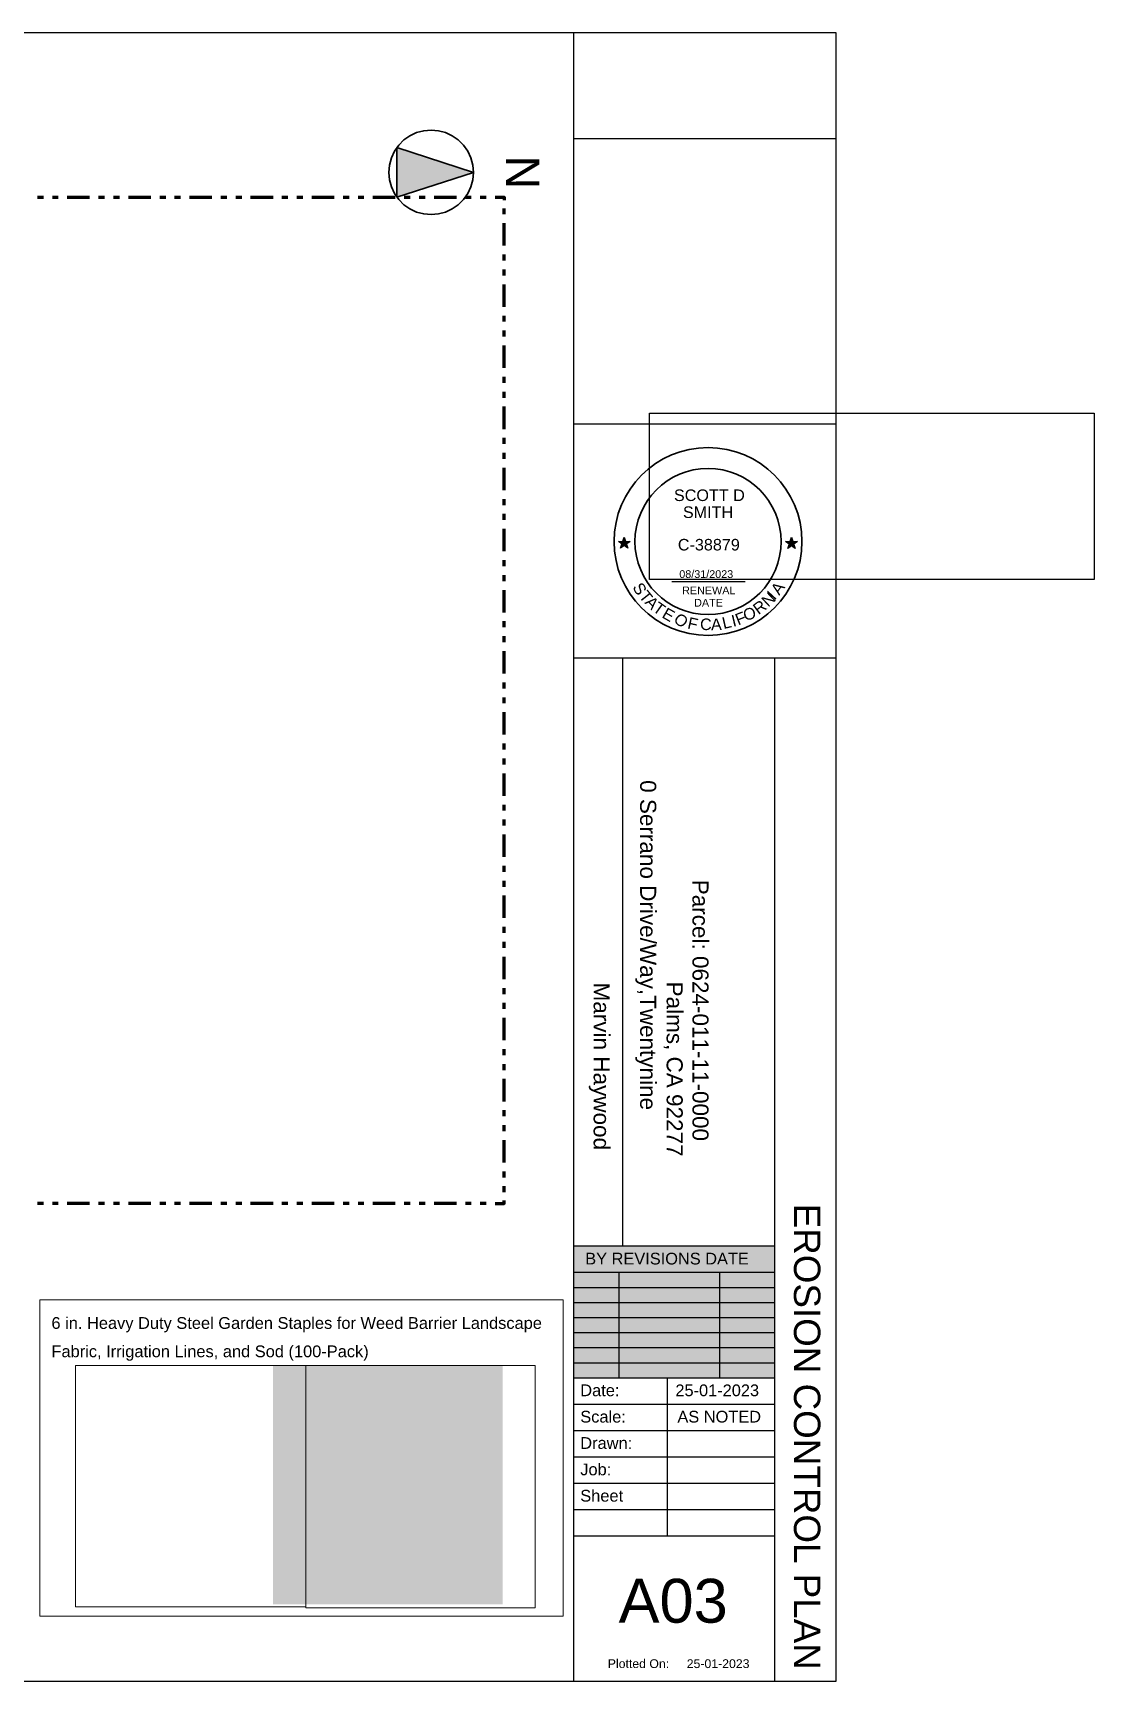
# Model space of a CAD drawing. Header units: millimetres. Extents: x -419 to 20046, y -14642 to 2638.
# Drawn here: x 4632 to 5264, y -768 to 214 of the extents above; entities that cross this region are included whole.
import ezdxf

# ---------------------------------------------------------------- set-up
doc = ezdxf.new("R2010")
doc.units = ezdxf.units.MM
doc.header["$XCLIPFRAME"] = 2
for name, color, linetype in [('PDF3_Erosion Control', 7, 'Continuous'), ('PDF3_Geometry', 7, 'Continuous'), ('PDF3_S$$$GRID.3D', 7, 'Continuous'), ('PDF3_Text', 7, 'Continuous')]:
    doc.layers.add(name, color=color, linetype=linetype)
doc.layers.add('PDF3_Solid Fills', color=7, linetype='Continuous', true_color=0xffffff)
doc.styles.add('PDF Arial', font='arial.ttf')
doc.styles.get("Standard").update_dxf_attribs({"font": 'arial.ttf'})
picture_1 = doc.add_image_def('image16.png', size_in_pixel=(842, 763))
picture_2 = doc.add_image_def('image17.png', size_in_pixel=(836, 850))
picture_3 = doc.add_image_def('image15.png', size_in_pixel=(858, 321))

# ---------------------------------------------------------------- blocks, each defined once
blk = doc.blocks.new('star')
h = blk.add_hatch(color=256)
h.dxf.hatch_style = 1
h.paths.add_polyline_path([(116.5, 62.57), (116.86, 62.57), (116.68, 63.12)])
h.paths.add_polyline_path([(116.68, 62.02), (116.97, 62.23), (116.86, 62.57), (116.5, 62.57), (116.39, 62.23)])
h.paths.add_polyline_path([(116.5, 62.57), (115.92, 62.57), (116.39, 62.23)])
h.paths.add_polyline_path([(116.39, 62.23), (116.21, 61.67), (116.68, 62.02)])
h.paths.add_polyline_path([(116.68, 62.02), (117.15, 61.67), (116.97, 62.23)])
h.paths.add_polyline_path([(116.97, 62.23), (117.44, 62.57), (116.86, 62.57)])
for p, q in [((115.92, 62.57), (117.44, 62.57)), ((117.15, 61.67), (115.92, 62.57)), ((116.21, 61.67), (116.68, 63.12)), ((117.44, 62.57), (116.21, 61.67)), ((116.68, 63.12), (117.15, 61.67))]:
    blk.add_line(p, q)
blk = doc.blocks.new('a')
at = {"color": 1, "char_height": 15, "attachment_point": 1}
for s, insert, rotation in [('{\\C256;S}', (169, 149), 301.8504), ('{\\C256;T}', (176.1, 138.5), 308.5602), ('{\\C256;N}', (322.6, 125.5), 43.0781), ('{\\C256;I}', (344.8, 127.8), 227.4846), ('{\\C256;A}', (335, 138.5), 54.6588), ('{\\C256;A}', (182.8, 131.2), 313.9392), ('{\\C256;T}', (190.6, 123.2), 324.7462), ('{\\C256;E}', (201.4, 115.5), 330.0103), ('{\\C256;F}', (288.3, 105.4), 21.5682), ('{\\C256;O}', (299, 112.2), 12.6875), ('{\\C256;R}', (311.3, 116.8), 36.4598), ('{\\C256;O}', (218.6, 109.1), 319.6464), ('{\\C256;A}', (258.4, 100.3), 1.6689), ('{\\C256;L}', (271.7, 101.5), 12.6875), ('{\\C256;I}', (283.7, 104.3), 13.6115)]:
    blk.add_mtext_dynamic_manual_height_columns(s, width=30.733, gutter_width=125, heights=[0], dxfattribs=dict(at, insert=insert, rotation=rotation))
at = {"color": 1, "insert": (244.5, 100.5), "char_height": 15, "attachment_point": 1}
blk.add_mtext_dynamic_manual_height_columns('{\\C256;C}', width=30.733, gutter_width=125, heights=[0], dxfattribs=at)
blk = doc.blocks.new('1')
at = {"color": 1, "xscale": 0.1018808021228187, "yscale": 0.1018808021228187, "zscale": 0.1018808021228187}
blk.add_blockref('a', (510.97, 81.39), dxfattribs=at)
at = {"color": 1, "insert": (534.46, 91.84), "char_height": 1.528, "attachment_point": 1, "rotation": 347.3366}
blk.add_mtext_dynamic_manual_height_columns('{\\C256;F}', width=1.5282, gutter_width=12.74, heights=[0], dxfattribs=at)
blk = doc.blocks.new('1111')
at = {"lineweight": 30}
blk.add_line((1001.26, -134.65), (1045.04, -134.65), dxfattribs=at)
at = {"lineweight": 35}
for radius in [56, 43.58]:
    blk.add_circle((1022.86, -110.88), radius, dxfattribs=at)
at = {"xscale": 4.597039828451667, "yscale": 4.597039828451667, "zscale": 4.597039828451667, "rotation": 287.9700872862333}
for p in [(534.95, 309.87), (634.65, 309.85)]:
    blk.add_blockref('star', p, dxfattribs=at)
at = {"color": 1, "xscale": 4.51217474996896, "yscale": 4.51217474996896, "zscale": 4.51217474996896}
blk.add_blockref('1', (-1399.87, -570.25), dxfattribs=at)
at = {"attachment_point": 1}
for s, width, heights, insert, char_height, line_spacing_factor in [('SCOTT D\\P  SMITH', 46.3475, [0], (1002.53, -79.84), 6.896, 0.88), ('RENEWAL\\P    DATE', 31.3954, [17.05], (1007.44, -137.74), 4.597, 0.96)]:
    blk.add_mtext_dynamic_manual_height_columns(s, width=width, gutter_width=4.6, heights=heights, dxfattribs=dict(at, insert=insert, char_height=char_height, line_spacing_factor=line_spacing_factor))
for s, width, insert, char_height in [('C-38879', 41.5896, (1004.87, -109.33), 6.896), ('08/31/2023', 38.1328, (1005.73, -128), 4.597)]:
    blk.add_mtext_dynamic_manual_height_columns(s, width=width, gutter_width=4.6, heights=[0], dxfattribs=dict(at, insert=insert, char_height=char_height))
at = {"color": 7, "true_color": 0xffffff}
image = blk.add_image(picture_3, insert=(987.97, -133.51), size_in_units=(265.01, 99.15), dxfattribs=dict(at, brightness=7, contrast=73))
image.dxf.flags = 15

msp = doc.modelspace()

# ---------------------------------------------------------------- linework, layer by layer
at = {"layer": 'PDF3_Erosion Control', "lineweight": 35}
for points in [[(4869.23, 105.965), (4873.604, 106.348), (4877.847, 107.485), (4881.828, 109.341), (4885.426, 111.86), (4888.53, 114.966), (4891.05, 118.564), (4892.907, 122.544), (4894.044, 126.787), (4894.427, 131.162), (4894.044, 135.538), (4892.907, 139.78), (4891.05, 143.761), (4888.53, 147.358), (4885.426, 150.464), (4881.828, 152.983), (4877.847, 154.84), (4873.604, 155.976), (4869.23, 156.359), (4864.853, 155.976), (4860.612, 154.84), (4856.631, 152.983), (4853.033, 150.464), (4849.926, 147.358), (4847.409, 143.761), (4845.552, 139.78), (4844.416, 135.538), (4844.033, 131.162), (4844.416, 126.787), (4845.552, 122.544), (4847.409, 118.564), (4849.926, 114.966), (4853.033, 111.86), (4856.631, 109.341), (4860.612, 107.485), (4864.853, 106.348)], [(4848.845, 116.352), (4894.427, 131.162), (4848.845, 145.973)]]:
    msp.add_lwpolyline(points, close=True, dxfattribs=at)
at = {"layer": 'PDF3_Erosion Control', "lineweight": 18}
msp.add_lwpolyline([(4636.02, -541.159), (4636.02, -729.712), (4947.932, -729.712), (4947.932, -541.159)], close=True, dxfattribs=at)
at = {"layer": 'PDF3_Erosion Control', "color": 7, "lineweight": 0, "true_color": 0xffffff, "transparency": 33554559}
for points in [[(4848.845, 116.352), (4848.845, 145.973), (4894.427, 131.162)], [(4774.996, -722.694), (4774.996, -580.257), (4911.82, -722.694), (4911.82, -580.257)]]:
    msp.add_solid(points, dxfattribs=at)
at = {"layer": 'PDF3_Geometry', "lineweight": 25}
msp.add_lwpolyline([(5110.742, 214.281), (3689.638, 214.281), (3689.638, -768.396), (5110.742, -768.396)], close=True, dxfattribs=at)
for points in [[(4954.191, 214.281), (4954.191, -768.396)], [(4954.191, 151.298), (5110.742, 151.298)], [(4954.191, -18.707), (5110.742, -18.707)], [(4954.191, -158.295), (5110.742, -158.295)], [(4983.583, -508.985), (4983.583, -158.295)], [(5074.191, -768.396), (5074.191, -158.295)], [(4954.191, -508.985), (5074.191, -508.985)], [(4954.191, -524.7), (5074.191, -524.7)], [(4981.068, -524.7), (4981.068, -524.7), (4981.068, -533.68), (4981.068, -542.66), (4981.068, -551.638), (4981.068, -560.618), (4981.068, -569.598), (4981.068, -578.578), (4981.068, -587.556)], [(5041.067, -524.7), (5041.067, -524.7), (5041.067, -533.68), (5041.067, -542.66), (5041.067, -551.638), (5041.067, -560.618), (5041.067, -569.598), (5041.067, -578.578), (5041.067, -587.556)], [(4954.191, -533.68), (5074.191, -533.68)], [(4954.191, -542.66), (5074.191, -542.66)], [(4954.191, -551.638), (5074.191, -551.638)], [(4954.191, -560.618), (5074.191, -560.618)], [(4954.191, -569.598), (5074.191, -569.598)], [(4954.191, -578.578), (5074.191, -578.578)], [(4954.191, -587.556), (5074.191, -587.556)], [(5010.191, -681.843), (5010.191, -587.556)], [(4954.191, -603.271), (5074.191, -603.271)], [(4954.191, -618.987), (5074.191, -618.987)], [(4954.191, -634.699), (5074.191, -634.699)], [(4954.191, -650.415), (5074.191, -650.415)], [(4954.191, -666.13), (5074.191, -666.13)], [(4954.191, -681.843), (5074.191, -681.843)]]:
    msp.add_lwpolyline(points, dxfattribs=at)
at = {"layer": 'PDF3_S$$$GRID.3D', "lineweight": 100}
for points in [[(4634.544, 116.362), (4638.099, 116.362)], [(4643.433, 116.362), (4646.988, 116.362)], [(4652.322, 116.362), (4665.654, 116.362)], [(4670.988, 116.362), (4674.544, 116.362)], [(4679.878, 116.362), (4683.433, 116.362)], [(4688.765, 116.362), (4702.099, 116.362)], [(4707.433, 116.362), (4710.988, 116.362)], [(4716.322, 116.362), (4719.878, 116.362)], [(4725.209, 116.362), (4738.544, 116.362)], [(4743.878, 116.362), (4747.433, 116.362)], [(4752.765, 116.362), (4756.323, 116.362)], [(4761.654, 116.362), (4774.988, 116.362)], [(4780.323, 116.362), (4783.878, 116.362)], [(4789.209, 116.362), (4792.765, 116.362)], [(4798.099, 116.362), (4811.433, 116.362)], [(4816.765, 116.362), (4820.323, 116.362)], [(4825.654, 116.362), (4829.209, 116.362)], [(4834.544, 116.362), (4847.878, 116.362)], [(4853.209, 116.362), (4856.765, 116.362)], [(4862.099, 116.362), (4865.654, 116.362)], [(4870.988, 116.362), (4884.323, 116.362)], [(4889.654, 116.362), (4893.21, 116.362)], [(4898.544, 116.362), (4902.099, 116.362)], [(4907.433, 116.362), (4912.765, 116.362), (4912.765, 114.526)], [(4912.765, 106.14), (4912.765, 109.695)], [(4912.765, 87.473), (4912.765, 100.806)], [(4912.765, 78.584), (4912.765, 82.14)], [(4912.765, 69.695), (4912.765, 73.251)], [(4912.765, 51.029), (4912.765, 64.362)], [(4912.765, 42.14), (4912.765, 45.695)], [(4912.765, 33.251), (4912.765, 36.806)], [(4912.765, 14.584), (4912.765, 27.918)], [(4912.765, 5.695), (4912.765, 9.251)], [(4912.765, -3.193), (4912.765, 0.362)], [(4912.765, -21.861), (4912.765, -8.527)], [(4912.765, -30.748), (4912.765, -27.193)], [(4912.765, -39.638), (4912.765, -36.082)], [(4912.765, -58.303), (4912.765, -44.972)], [(4912.765, -67.193), (4912.765, -63.638)], [(4912.765, -76.082), (4912.765, -72.527)], [(4912.765, -94.748), (4912.765, -81.417)], [(4912.765, -103.638), (4912.765, -100.082)], [(4912.765, -112.527), (4912.765, -108.972)], [(4912.765, -131.193), (4912.765, -117.861)], [(4912.765, -140.082), (4912.765, -136.527)], [(4912.765, -148.972), (4912.765, -145.417)], [(4912.765, -167.638), (4912.765, -154.304)], [(4912.765, -176.527), (4912.765, -172.972)], [(4912.765, -185.417), (4912.765, -181.861)], [(4912.765, -204.082), (4912.765, -190.748)], [(4912.765, -212.972), (4912.765, -209.417)], [(4912.765, -221.861), (4912.765, -218.304)], [(4912.765, -240.527), (4912.765, -227.193)], [(4912.765, -249.417), (4912.765, -245.861)], [(4912.765, -258.304), (4912.765, -254.748)], [(4912.765, -276.972), (4912.765, -263.638)], [(4912.765, -285.861), (4912.765, -282.304)], [(4912.765, -294.748), (4912.765, -291.193)], [(4912.765, -313.417), (4912.765, -300.083)], [(4912.765, -322.304), (4912.765, -318.748)], [(4912.765, -331.193), (4912.765, -327.638)], [(4912.765, -349.861), (4912.765, -336.527)], [(4912.765, -358.748), (4912.765, -355.193)], [(4912.765, -367.638), (4912.765, -364.083)], [(4912.765, -386.304), (4912.765, -372.972)], [(4912.765, -395.193), (4912.765, -391.638)], [(4912.765, -404.083), (4912.765, -400.527)], [(4912.765, -422.748), (4912.765, -409.417)], [(4912.765, -431.638), (4912.765, -428.083)], [(4912.765, -440.527), (4912.765, -436.972)], [(4912.765, -459.193), (4912.765, -445.861)], [(4912.765, -468.083), (4912.765, -464.527)], [(4912.765, -476.972), (4912.765, -473.417)], [(4638.099, -483.639), (4634.544, -483.639)], [(4646.988, -483.639), (4643.433, -483.639)], [(4665.654, -483.639), (4652.322, -483.639)], [(4674.544, -483.639), (4670.988, -483.639)], [(4683.433, -483.639), (4679.878, -483.639)], [(4702.099, -483.639), (4688.765, -483.639)], [(4710.988, -483.639), (4707.433, -483.639)], [(4719.878, -483.639), (4716.322, -483.639)], [(4738.544, -483.639), (4725.209, -483.639)], [(4747.433, -483.639), (4743.878, -483.639)], [(4756.323, -483.639), (4752.765, -483.639)], [(4774.988, -483.639), (4761.654, -483.639)], [(4783.878, -483.639), (4780.323, -483.639)], [(4792.765, -483.639), (4789.209, -483.639)], [(4811.433, -483.639), (4798.099, -483.639)], [(4820.323, -483.639), (4816.765, -483.639)], [(4829.209, -483.639), (4825.654, -483.639)], [(4847.878, -483.639), (4834.544, -483.639)], [(4856.765, -483.639), (4853.209, -483.639)], [(4865.654, -483.639), (4862.099, -483.639)], [(4884.323, -483.639), (4870.988, -483.639)], [(4893.21, -483.639), (4889.654, -483.639)], [(4902.099, -483.639), (4898.544, -483.639)], [(4907.433, -483.639), (4912.765, -483.639), (4912.765, -481.802)]]:
    msp.add_lwpolyline(points, dxfattribs=at)
at = {"layer": 'PDF3_Solid Fills', "lineweight": 0, "transparency": 33554559}
msp.add_solid([(4954.191, -508.985), (5074.191, -508.985), (4954.191, -587.556), (5074.191, -587.556)], dxfattribs=at)

# ---------------------------------------------------------------- block references
at = {"color": 1}
msp.add_blockref('1111', (4011.46, 21.93), dxfattribs=at)

# ---------------------------------------------------------------- texts
at = {"layer": 'PDF3_Text', "attachment_point": 7, "rotation": 270, "style": 'PDF Arial'}
for s, insert, char_height in [('N', (4913.933, 141.115), 19.789), ('0 Serrano Drive/Way,Twentynine', (4990.953, -231.251), 9.59881), ('Parcel: 0624-011-11-0000', (5024.882, -290.618), 9.59881), ('Marvin Haywood', (4963.223, -351.937), 9.59881), ('Palms, CA 92277', (5007.851, -351.336), 9.59881), ('EROSION CONTROL PLAN', (5085.334, -483.751), 15.70715)]:
    msp.add_mtext(s, dxfattribs=dict(at, insert=insert, char_height=char_height))
at = {"layer": 'PDF3_Text', "attachment_point": 7, "style": 'PDF Arial'}
for s, insert, char_height in [('BY REVISIONS DATE', (4961.124, -520.112), 6.98094), ('6 in. Heavy Duty Steel Garden Staples for Weed Barrier Landscape', (4642.897, -560.522), 7), ('Fabric, Irrigation Lines, and Sod (100-Pack)', (4642.897, -577.423), 7), ('Date:', (4958.138, -598.649), 7.0075), ('25-01-2023', (5014.866, -598.647), 6.9809), ('Scale:', (4958.138, -614.369), 7.0075), ('AS NOTED', (5016.075, -614.357), 6.9809), ('Drawn:', (4958.138, -630.078), 7.0075), ('Job:', (4958.138, -645.801), 7.0075), ('Sheet', (4958.138, -661.507), 7.0075), ('A03', (4981.009, -733.995), 26.1786)]:
    msp.add_mtext(s, dxfattribs=dict(at, insert=insert, char_height=char_height))
at = {"layer": 'PDF3_Text', "color": 5, "attachment_point": 7, "style": 'PDF Arial'}
for s, insert, char_height in [('Plotted On:', (4974.546, -760.722), 5.23572), ('25-01-2023', (5021.622, -760.725), 5.2357)]:
    msp.add_mtext(s, dxfattribs=dict(at, insert=insert, char_height=char_height))

# ---------------------------------------------------------------- pictures from other files: only their frames are drawn
at = {"layer": 'PDF3_Erosion Control', "color": 7, "lineweight": 0, "true_color": 0xffffff}
image = msp.add_image(picture_1, insert=(4612.914, -724.108), size_in_units=(213.615, 193.573), dxfattribs=at)
image.set_boundary_path([(174.099, 195.485), (715.303, 762.5)])
image.dxf.flags = 15
image = msp.add_image(picture_2, insert=(4747.997, -743.431), size_in_units=(233.358, 237.266), dxfattribs=at)
image.set_boundary_path([(166.142, 264.9304), (656.311, 782.2215)])
image.dxf.flags = 15

doc.saveas('drawing.dxf')
